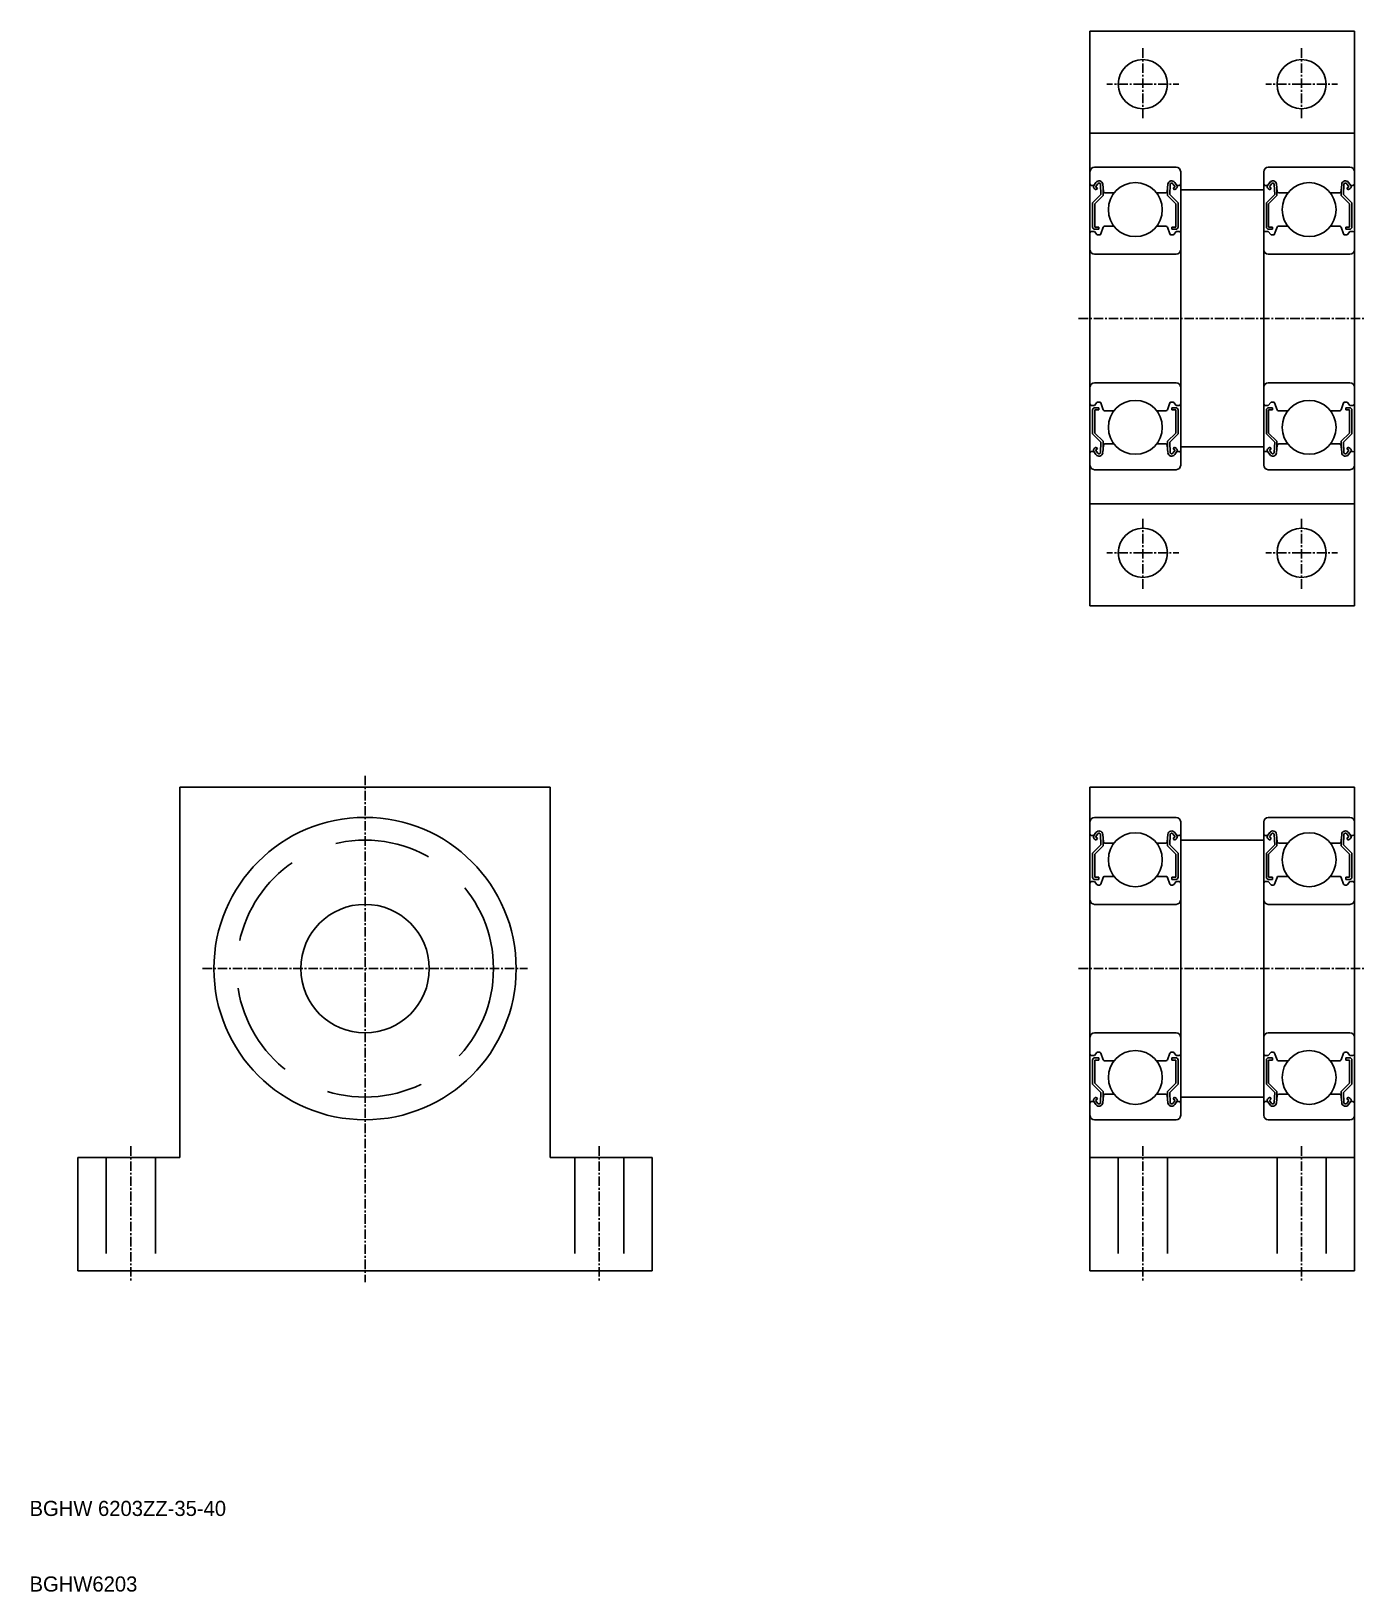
# Model space of a CAD drawing. Extents: x 141 to 318, y 36 to 243.
import ezdxf

# ---------------------------------------------------------------- set-up
doc = ezdxf.new("R2010")
doc.units = 0
doc.linetypes.add('CENTER', pattern=[2, 1.25, -0.25, 0.25, -0.25])
doc.linetypes.add('DASHED', pattern=[19.05, 12.7, -6.35])
doc.layers.get('0').update_dxf_attribs({"linetype": 'CONTINUOUS'})
doc.layers.add('CENTER', color=1, linetype='CENTER')

msp = doc.modelspace()

# ---------------------------------------------------------------- linework, layer by layer
for p, q in [((281.37, 204.77), (281.37, 242.77)), ((281.37, 242.77), (316.37, 242.77)), ((316.37, 242.77), (316.37, 204.77)), ((281.37, 229.27), (316.37, 229.27)), ((281.37, 224.17), (281.37, 185.37)), ((281.97, 224.77), (292.77, 224.77)), ((293.37, 224.17), (293.37, 185.37)), ((304.37, 224.17), (304.37, 185.37)), ((304.97, 224.77), (315.77, 224.77)), ((316.37, 224.17), (316.37, 185.37)), ((281.57, 222.37), (281.87, 222.37)), ((282.81, 221.15), (281.71, 220.05)), ((281.87, 222.37), (282.15, 222.77)), ((282.19, 221.78), (281.94, 221.95)), ((283.11, 221.02), (282.01, 219.92)), ((282.12, 222.2), (282.4, 222.6)), ((282.36, 222.03), (282.12, 222.2)), ((282.19, 221.78), (282.36, 222.03)), ((282.76, 222.49), (282.81, 221.15)), ((283.06, 222.53), (283.14, 221.55)), ((283.11, 221.89), (283.11, 221.02)), ((283.34, 221.37), (284.56, 221.37)), ((291.4, 221.37), (290.18, 221.37)), ((291.68, 222.53), (291.6, 221.55)), ((291.63, 221.89), (291.63, 221.02)), ((291.63, 221.02), (292.73, 219.92)), ((291.98, 222.49), (291.93, 221.15)), ((291.93, 221.15), (293.03, 220.05)), ((292.62, 222.2), (292.34, 222.6)), ((292.38, 222.03), (292.62, 222.2)), ((292.55, 221.78), (292.38, 222.03)), ((292.55, 221.78), (292.8, 221.95)), ((292.87, 222.37), (292.59, 222.77)), ((293.17, 222.37), (292.87, 222.37)), ((304.57, 222.37), (304.87, 222.37)), ((305.81, 221.15), (304.71, 220.05)), ((304.87, 222.37), (305.15, 222.77)), ((305.19, 221.78), (304.94, 221.95)), ((306.11, 221.02), (305.01, 219.92)), ((305.12, 222.2), (305.4, 222.6)), ((305.36, 222.03), (305.12, 222.2)), ((305.19, 221.78), (305.36, 222.03)), ((305.76, 222.49), (305.81, 221.15)), ((306.06, 222.53), (306.14, 221.55)), ((306.11, 221.89), (306.11, 221.02)), ((306.34, 221.37), (307.56, 221.37)), ((314.4, 221.37), (313.18, 221.37)), ((314.68, 222.53), (314.6, 221.55)), ((314.63, 221.89), (314.63, 221.02)), ((314.63, 221.02), (315.73, 219.92)), ((314.98, 222.49), (314.93, 221.15)), ((314.93, 221.15), (316.03, 220.05)), ((315.62, 222.2), (315.34, 222.6)), ((315.38, 222.03), (315.62, 222.2)), ((315.55, 221.78), (315.38, 222.03)), ((315.55, 221.78), (315.8, 221.95)), ((315.87, 222.37), (315.59, 222.77)), ((316.17, 222.37), (315.87, 222.37)), ((281.71, 220.05), (281.71, 216.87)), ((282.01, 219.92), (282.01, 216.87)), ((292.73, 219.92), (292.73, 216.87)), ((293.03, 220.05), (293.03, 216.87)), ((304.71, 220.05), (304.71, 216.87)), ((305.01, 219.92), (305.01, 216.87)), ((315.73, 219.92), (315.73, 216.87)), ((316.03, 220.05), (316.03, 216.87)), ((282.53, 216.87), (282.01, 216.87)), ((282.53, 216.57), (282.53, 216.87)), ((282.8, 215.95), (283.13, 216.84)), ((283.31, 216.97), (284.56, 216.97)), ((291.42, 216.97), (290.18, 216.97)), ((291.94, 215.95), (291.61, 216.84)), ((292.21, 216.87), (292.73, 216.87)), ((292.21, 216.57), (292.21, 216.87)), ((305.53, 216.87), (305.01, 216.87)), ((305.53, 216.57), (305.53, 216.87)), ((305.8, 215.95), (306.13, 216.84)), ((306.31, 216.97), (307.56, 216.97)), ((314.42, 216.97), (313.18, 216.97)), ((314.94, 215.95), (314.61, 216.84)), ((315.21, 216.87), (315.73, 216.87)), ((315.21, 216.57), (315.21, 216.87)), ((281.57, 216.27), (281.97, 216.27)), ((281.97, 216.27), (282.29, 215.89)), ((282.01, 216.57), (282.53, 216.57)), ((282.44, 215.82), (282.62, 215.82)), ((292.3, 215.82), (292.12, 215.82)), ((292.73, 216.57), (292.21, 216.57)), ((292.77, 216.27), (292.45, 215.89)), ((293.17, 216.27), (292.77, 216.27)), ((304.57, 216.27), (304.97, 216.27)), ((304.97, 216.27), (305.29, 215.89)), ((305.01, 216.57), (305.53, 216.57)), ((305.44, 215.82), (305.62, 215.82)), ((315.3, 215.82), (315.12, 215.82)), ((315.73, 216.57), (315.21, 216.57)), ((315.77, 216.27), (315.45, 215.89)), ((316.17, 216.27), (315.77, 216.27)), ((281.97, 213.27), (292.77, 213.27)), ((304.97, 213.27), (315.77, 213.27)), ((281.37, 204.77), (281.37, 166.77)), ((316.37, 166.77), (316.37, 204.77)), ((281.97, 196.27), (292.77, 196.27)), ((304.97, 196.27), (315.77, 196.27)), ((281.57, 193.27), (281.97, 193.27)), ((281.71, 189.5), (281.71, 192.67)), ((281.97, 193.27), (282.29, 193.65)), ((282.01, 192.97), (282.53, 192.97)), ((282.01, 189.62), (282.01, 192.67)), ((282.53, 192.67), (282.01, 192.67)), ((282.44, 193.72), (282.62, 193.72)), ((282.53, 192.97), (282.53, 192.67)), ((282.8, 193.59), (283.13, 192.7)), ((283.31, 192.57), (284.56, 192.57)), ((291.42, 192.57), (290.18, 192.57)), ((291.94, 193.59), (291.61, 192.7)), ((292.3, 193.72), (292.12, 193.72)), ((292.21, 192.97), (292.21, 192.67)), ((292.73, 192.97), (292.21, 192.97)), ((292.21, 192.67), (292.73, 192.67)), ((292.77, 193.27), (292.45, 193.65)), ((292.73, 189.62), (292.73, 192.67)), ((293.17, 193.27), (292.77, 193.27)), ((293.03, 189.5), (293.03, 192.67)), ((304.57, 193.27), (304.97, 193.27)), ((304.71, 189.5), (304.71, 192.67)), ((304.97, 193.27), (305.29, 193.65)), ((305.01, 192.97), (305.53, 192.97)), ((305.01, 189.62), (305.01, 192.67)), ((305.53, 192.67), (305.01, 192.67)), ((305.44, 193.72), (305.62, 193.72)), ((305.53, 192.97), (305.53, 192.67)), ((305.8, 193.59), (306.13, 192.7)), ((306.31, 192.57), (307.56, 192.57)), ((314.42, 192.57), (313.18, 192.57)), ((314.94, 193.59), (314.61, 192.7)), ((315.3, 193.72), (315.12, 193.72)), ((315.73, 192.97), (315.21, 192.97)), ((315.21, 192.97), (315.21, 192.67)), ((315.21, 192.67), (315.73, 192.67)), ((315.77, 193.27), (315.45, 193.65)), ((315.73, 189.62), (315.73, 192.67)), ((316.17, 193.27), (315.77, 193.27)), ((316.03, 189.5), (316.03, 192.67)), ((282.81, 188.4), (281.71, 189.5)), ((283.11, 188.52), (282.01, 189.62)), ((282.76, 187.05), (282.81, 188.4)), ((283.06, 187.02), (283.14, 187.99)), ((283.11, 187.65), (283.11, 188.52)), ((283.34, 188.17), (284.56, 188.17)), ((291.4, 188.17), (290.18, 188.17)), ((291.68, 187.02), (291.6, 187.99)), ((291.63, 188.52), (292.73, 189.62)), ((291.63, 187.65), (291.63, 188.52)), ((291.93, 188.4), (293.03, 189.5)), ((291.98, 187.05), (291.93, 188.4)), ((305.81, 188.4), (304.71, 189.5)), ((306.11, 188.52), (305.01, 189.62)), ((305.76, 187.05), (305.81, 188.4)), ((306.06, 187.02), (306.14, 187.99)), ((306.11, 187.65), (306.11, 188.52)), ((306.34, 188.17), (307.56, 188.17)), ((314.4, 188.17), (313.18, 188.17)), ((314.68, 187.02), (314.6, 187.99)), ((314.63, 188.52), (315.73, 189.62)), ((314.63, 187.65), (314.63, 188.52)), ((314.93, 188.4), (316.03, 189.5)), ((314.98, 187.05), (314.93, 188.4)), ((281.57, 187.17), (281.87, 187.17)), ((281.87, 187.17), (282.15, 186.78)), ((282.19, 187.76), (281.94, 187.59)), ((282.36, 187.52), (282.12, 187.34)), ((282.12, 187.34), (282.4, 186.94)), ((282.19, 187.76), (282.36, 187.52)), ((292.62, 187.34), (292.34, 186.94)), ((292.55, 187.76), (292.38, 187.52)), ((292.38, 187.52), (292.62, 187.34)), ((292.55, 187.76), (292.8, 187.59)), ((292.87, 187.17), (292.59, 186.78)), ((293.17, 187.17), (292.87, 187.17)), ((304.57, 187.17), (304.87, 187.17)), ((304.87, 187.17), (305.15, 186.78)), ((305.19, 187.76), (304.94, 187.59)), ((305.36, 187.52), (305.12, 187.34)), ((305.12, 187.34), (305.4, 186.94)), ((305.19, 187.76), (305.36, 187.52)), ((315.62, 187.34), (315.34, 186.94)), ((315.55, 187.76), (315.38, 187.52)), ((315.38, 187.52), (315.62, 187.34)), ((315.55, 187.76), (315.8, 187.59)), ((315.87, 187.17), (315.59, 186.78)), ((316.17, 187.17), (315.87, 187.17)), ((281.97, 184.77), (292.77, 184.77)), ((284.87, 184.77), (284.87, 184.77)), ((287.37, 184.77), (287.37, 184.77)), ((304.97, 184.77), (315.77, 184.77)), ((307.87, 184.77), (307.87, 184.77)), ((310.37, 184.77), (310.37, 184.77)), ((281.37, 180.27), (316.37, 180.27)), ((281.37, 166.77), (316.37, 166.77)), ((160.93, 93.77), (160.93, 142.77)), ((160.93, 142.77), (185.43, 142.77)), ((209.93, 142.77), (185.43, 142.77)), ((209.93, 93.77), (209.93, 142.77)), ((281.37, 142.77), (316.37, 142.77)), ((281.37, 118.77), (281.37, 142.77)), ((316.37, 142.77), (316.37, 118.77)), ((281.97, 138.77), (292.77, 138.77)), ((304.97, 138.77), (315.77, 138.77)), ((281.37, 138.17), (281.37, 99.37)), ((281.57, 136.37), (281.87, 136.37)), ((281.87, 136.37), (282.15, 136.77)), ((282.12, 136.2), (282.4, 136.6)), ((282.76, 136.49), (282.81, 135.15)), ((283.06, 136.53), (283.14, 135.55)), ((291.68, 136.53), (291.6, 135.55)), ((291.98, 136.49), (291.93, 135.15)), ((292.62, 136.2), (292.34, 136.6)), ((292.87, 136.37), (292.59, 136.77)), ((293.17, 136.37), (292.87, 136.37)), ((293.37, 138.17), (293.37, 99.37)), ((304.37, 138.17), (304.37, 99.37)), ((304.57, 136.37), (304.87, 136.37)), ((304.87, 136.37), (305.15, 136.77)), ((305.12, 136.2), (305.4, 136.6)), ((305.76, 136.49), (305.81, 135.15)), ((306.06, 136.53), (306.14, 135.55)), ((314.68, 136.53), (314.6, 135.55)), ((314.98, 136.49), (314.93, 135.15)), ((315.62, 136.2), (315.34, 136.6)), ((315.87, 136.37), (315.59, 136.77)), ((316.17, 136.37), (315.87, 136.37)), ((316.37, 138.17), (316.37, 99.37)), ((282.81, 135.15), (281.71, 134.05)), ((282.19, 135.78), (281.94, 135.95)), ((283.11, 135.02), (282.01, 133.92)), ((282.36, 136.03), (282.12, 136.2)), ((282.19, 135.78), (282.36, 136.03)), ((283.11, 135.89), (283.11, 135.02)), ((283.34, 135.37), (284.56, 135.37)), ((291.4, 135.37), (290.18, 135.37)), ((291.63, 135.89), (291.63, 135.02)), ((291.63, 135.02), (292.73, 133.92)), ((291.93, 135.15), (293.03, 134.05)), ((292.38, 136.03), (292.62, 136.2)), ((292.55, 135.78), (292.38, 136.03)), ((292.55, 135.78), (292.8, 135.95)), ((305.81, 135.15), (304.71, 134.05)), ((305.19, 135.78), (304.94, 135.95)), ((306.11, 135.02), (305.01, 133.92)), ((305.36, 136.03), (305.12, 136.2)), ((305.19, 135.78), (305.36, 136.03)), ((306.11, 135.89), (306.11, 135.02)), ((306.34, 135.37), (307.56, 135.37)), ((314.4, 135.37), (313.18, 135.37)), ((314.63, 135.89), (314.63, 135.02)), ((314.63, 135.02), (315.73, 133.92)), ((314.93, 135.15), (316.03, 134.05)), ((315.38, 136.03), (315.62, 136.2)), ((315.55, 135.78), (315.38, 136.03)), ((315.55, 135.78), (315.8, 135.95)), ((281.71, 134.05), (281.71, 130.87)), ((282.01, 133.92), (282.01, 130.87)), ((292.73, 133.92), (292.73, 130.87)), ((293.03, 134.05), (293.03, 130.87)), ((304.71, 134.05), (304.71, 130.87)), ((305.01, 133.92), (305.01, 130.87)), ((315.73, 133.92), (315.73, 130.87)), ((316.03, 134.05), (316.03, 130.87)), ((281.57, 130.27), (281.97, 130.27)), ((281.97, 130.27), (282.29, 129.89)), ((282.53, 130.87), (282.01, 130.87)), ((282.01, 130.57), (282.53, 130.57)), ((282.53, 130.57), (282.53, 130.87)), ((282.8, 129.95), (283.13, 130.84)), ((283.31, 130.97), (284.56, 130.97)), ((291.42, 130.97), (290.18, 130.97)), ((291.94, 129.95), (291.61, 130.84)), ((292.21, 130.87), (292.73, 130.87)), ((292.21, 130.57), (292.21, 130.87)), ((292.73, 130.57), (292.21, 130.57)), ((292.77, 130.27), (292.45, 129.89)), ((293.17, 130.27), (292.77, 130.27)), ((304.57, 130.27), (304.97, 130.27)), ((304.97, 130.27), (305.29, 129.89)), ((305.53, 130.87), (305.01, 130.87)), ((305.01, 130.57), (305.53, 130.57)), ((305.53, 130.57), (305.53, 130.87)), ((305.8, 129.95), (306.13, 130.84)), ((306.31, 130.97), (307.56, 130.97)), ((314.42, 130.97), (313.18, 130.97)), ((314.94, 129.95), (314.61, 130.84)), ((315.21, 130.57), (315.21, 130.87)), ((315.21, 130.87), (315.73, 130.87)), ((315.73, 130.57), (315.21, 130.57)), ((315.77, 130.27), (315.45, 129.89)), ((316.17, 130.27), (315.77, 130.27)), ((282.44, 129.82), (282.62, 129.82)), ((292.3, 129.82), (292.12, 129.82)), ((305.44, 129.82), (305.62, 129.82)), ((315.3, 129.82), (315.12, 129.82)), ((281.97, 127.27), (292.77, 127.27)), ((304.97, 127.27), (315.77, 127.27)), ((281.37, 118.77), (281.37, 78.77)), ((316.37, 78.77), (316.37, 118.77)), ((281.97, 110.27), (292.77, 110.27)), ((304.97, 110.27), (315.77, 110.27)), ((281.97, 107.27), (282.29, 107.65)), ((282.44, 107.72), (282.62, 107.72)), ((282.8, 107.59), (283.13, 106.7)), ((291.94, 107.59), (291.61, 106.7)), ((292.3, 107.72), (292.12, 107.72)), ((292.77, 107.27), (292.45, 107.65)), ((304.97, 107.27), (305.29, 107.65)), ((305.44, 107.72), (305.62, 107.72)), ((305.8, 107.59), (306.13, 106.7)), ((314.94, 107.59), (314.61, 106.7)), ((315.3, 107.72), (315.12, 107.72)), ((315.77, 107.27), (315.45, 107.65)), ((281.57, 107.27), (281.97, 107.27)), ((281.71, 103.5), (281.71, 106.67)), ((282.01, 106.97), (282.53, 106.97)), ((282.01, 103.62), (282.01, 106.67)), ((282.53, 106.67), (282.01, 106.67)), ((282.53, 106.97), (282.53, 106.67)), ((283.31, 106.57), (284.56, 106.57)), ((291.42, 106.57), (290.18, 106.57)), ((292.73, 106.97), (292.21, 106.97)), ((292.21, 106.97), (292.21, 106.67)), ((292.21, 106.67), (292.73, 106.67)), ((292.73, 103.62), (292.73, 106.67)), ((293.17, 107.27), (292.77, 107.27)), ((293.03, 103.5), (293.03, 106.67)), ((304.57, 107.27), (304.97, 107.27)), ((304.71, 103.5), (304.71, 106.67)), ((305.01, 106.97), (305.53, 106.97)), ((305.01, 103.62), (305.01, 106.67)), ((305.53, 106.67), (305.01, 106.67)), ((305.53, 106.97), (305.53, 106.67)), ((306.31, 106.57), (307.56, 106.57)), ((314.42, 106.57), (313.18, 106.57)), ((315.21, 106.97), (315.21, 106.67)), ((315.73, 106.97), (315.21, 106.97)), ((315.21, 106.67), (315.73, 106.67)), ((315.73, 103.62), (315.73, 106.67)), ((316.17, 107.27), (315.77, 107.27)), ((316.03, 103.5), (316.03, 106.67)), ((282.81, 102.4), (281.71, 103.5)), ((283.11, 102.52), (282.01, 103.62)), ((291.63, 102.52), (292.73, 103.62)), ((291.93, 102.4), (293.03, 103.5)), ((305.81, 102.4), (304.71, 103.5)), ((306.11, 102.52), (305.01, 103.62)), ((314.63, 102.52), (315.73, 103.62)), ((314.93, 102.4), (316.03, 103.5)), ((281.57, 101.17), (281.87, 101.17)), ((281.87, 101.17), (282.15, 100.78)), ((282.19, 101.76), (281.94, 101.59)), ((282.36, 101.52), (282.12, 101.34)), ((282.12, 101.34), (282.4, 100.94)), ((282.19, 101.76), (282.36, 101.52)), ((282.76, 101.05), (282.81, 102.4)), ((283.06, 101.02), (283.14, 101.99)), ((283.11, 101.65), (283.11, 102.52)), ((283.34, 102.17), (284.56, 102.17)), ((291.4, 102.17), (290.18, 102.17)), ((291.68, 101.02), (291.6, 101.99)), ((291.63, 101.65), (291.63, 102.52)), ((291.98, 101.05), (291.93, 102.4)), ((292.62, 101.34), (292.34, 100.94)), ((292.55, 101.76), (292.38, 101.52)), ((292.38, 101.52), (292.62, 101.34)), ((292.55, 101.76), (292.8, 101.59)), ((292.87, 101.17), (292.59, 100.78)), ((293.17, 101.17), (292.87, 101.17)), ((304.57, 101.17), (304.87, 101.17)), ((304.87, 101.17), (305.15, 100.78)), ((305.19, 101.76), (304.94, 101.59)), ((305.36, 101.52), (305.12, 101.34)), ((305.12, 101.34), (305.4, 100.94)), ((305.19, 101.76), (305.36, 101.52)), ((305.76, 101.05), (305.81, 102.4)), ((306.06, 101.02), (306.14, 101.99)), ((306.11, 101.65), (306.11, 102.52)), ((306.34, 102.17), (307.56, 102.17)), ((314.4, 102.17), (313.18, 102.17)), ((314.68, 101.02), (314.6, 101.99)), ((314.63, 101.65), (314.63, 102.52)), ((314.98, 101.05), (314.93, 102.4)), ((315.62, 101.34), (315.34, 100.94)), ((315.55, 101.76), (315.38, 101.52)), ((315.38, 101.52), (315.62, 101.34)), ((315.55, 101.76), (315.8, 101.59)), ((315.87, 101.17), (315.59, 100.78)), ((316.17, 101.17), (315.87, 101.17)), ((281.97, 98.77), (292.77, 98.77)), ((284.87, 98.77), (284.87, 98.77)), ((287.37, 98.77), (287.37, 98.77)), ((304.97, 98.77), (315.77, 98.77)), ((307.87, 98.77), (307.87, 98.77)), ((310.37, 98.77), (310.37, 98.77)), ((147.43, 93.77), (160.93, 93.77)), ((147.43, 78.77), (147.43, 93.77)), ((223.43, 93.77), (209.93, 93.77)), ((223.43, 78.77), (223.43, 93.77)), ((281.37, 93.77), (316.37, 93.77)), ((185.43, 78.77), (147.43, 78.77)), ((185.43, 78.77), (223.43, 78.77)), ((281.37, 78.77), (316.37, 78.77))]:
    msp.add_line(p, q)
at = {"color": 7, "linetype": 'CONTINUOUS'}
for p, q in [((293.37, 221.77), (304.37, 221.77)), ((293.37, 187.77), (304.37, 187.77)), ((293.37, 135.77), (304.37, 135.77)), ((293.37, 101.77), (304.37, 101.77))]:
    msp.add_line(p, q, dxfattribs=at)
at = {"color": 3, "linetype": 'DASHED'}
for p, q in [((151.18, 93.77), (151.18, 78.77)), ((157.68, 93.77), (157.68, 78.77)), ((213.18, 93.77), (213.18, 78.77)), ((219.68, 93.77), (219.68, 78.77)), ((285.12, 93.77), (285.12, 78.77)), ((291.62, 93.77), (291.62, 78.77)), ((306.12, 93.77), (306.12, 78.77)), ((312.62, 93.77), (312.62, 78.77))]:
    msp.add_line(p, q, dxfattribs=at)
for centre, radius in [((288.37, 235.77), 3.25), ((309.37, 235.77), 3.25), ((287.37, 219.17), 3.57), ((310.37, 219.17), 3.57), ((287.37, 190.37), 3.57), ((310.37, 190.37), 3.57), ((288.37, 173.77), 3.25), ((309.37, 173.77), 3.25), ((185.43, 118.77), 20), ((287.37, 133.17), 3.57), ((310.37, 133.17), 3.57), ((185.43, 118.77), 8.5), ((287.37, 104.37), 3.57), ((310.37, 104.37), 3.57)]:
    msp.add_circle(centre, radius)
msp.add_circle((185.43, 118.77), 17, dxfattribs=at)
for centre, radius, start, end in [((281.97, 224.17), 0.6, 90, 180), ((282.56, 222.48), 0.5, 5.0652, 144.9367), ((292.18, 222.48), 0.5, 35.0633, 174.9348), ((292.77, 224.17), 0.6, 0, 90), ((304.97, 224.17), 0.6, 90, 180), ((305.56, 222.48), 0.5, 5.0652, 144.9367), ((315.18, 222.48), 0.5, 35.0633, 174.9348), ((315.77, 224.17), 0.6, 0, 90), ((281.57, 222.57), 0.2, 180, 270), ((282.11, 222.2), 0.3, 144.9367, 235.0393), ((282.56, 222.49), 0.2, 2.1311, 144.9356), ((283.34, 221.57), 0.2, 185.0652, 270), ((291.4, 221.57), 0.2, 270, 354.9348), ((292.18, 222.49), 0.2, 35.0644, 177.8689), ((292.62, 222.2), 0.3, 304.9607, 35.0633), ((293.17, 222.57), 0.2, 270, 0), ((304.57, 222.57), 0.2, 180, 270), ((305.11, 222.2), 0.3, 144.9367, 235.0393), ((305.56, 222.49), 0.2, 2.1311, 144.9356), ((306.34, 221.57), 0.2, 185.0652, 270), ((314.4, 221.57), 0.2, 270, 354.9348), ((315.18, 222.49), 0.2, 35.0644, 177.8689), ((315.62, 222.2), 0.3, 304.9607, 35.0633), ((316.17, 222.57), 0.2, 270, 0), ((282.01, 216.87), 0.3, 180, 270), ((283.31, 216.77), 0.2, 90, 159.9702), ((291.42, 216.77), 0.2, 20.0298, 90), ((292.73, 216.87), 0.3, 270, 0), ((305.01, 216.87), 0.3, 180, 270), ((306.31, 216.77), 0.2, 90, 159.9702), ((314.42, 216.77), 0.2, 20.0298, 90), ((315.73, 216.87), 0.3, 270, 0), ((281.57, 216.07), 0.2, 90, 180), ((282.44, 216.02), 0.2, 219.9992, 270), ((282.62, 216.02), 0.2, 270, 339.9702), ((292.12, 216.02), 0.2, 200.0298, 270), ((292.3, 216.02), 0.2, 270, 320.0008), ((293.17, 216.07), 0.2, 0, 90), ((304.57, 216.07), 0.2, 90, 180), ((305.44, 216.02), 0.2, 219.9992, 270), ((305.62, 216.02), 0.2, 270, 339.9702), ((315.12, 216.02), 0.2, 200.0298, 270), ((315.3, 216.02), 0.2, 270, 320.0008), ((316.17, 216.07), 0.2, 0, 90), ((281.97, 213.87), 0.6, 180, 270), ((292.77, 213.87), 0.6, 270, 0), ((304.97, 213.87), 0.6, 180, 270), ((315.77, 213.87), 0.6, 270, 0), ((281.97, 195.67), 0.6, 90, 180), ((292.77, 195.67), 0.6, 0, 90), ((304.97, 195.67), 0.6, 90, 180), ((315.77, 195.67), 0.6, 0, 90), ((281.57, 193.47), 0.2, 180, 270), ((282.01, 192.67), 0.3, 90, 180), ((282.44, 193.52), 0.2, 90, 140.0008), ((282.62, 193.52), 0.2, 20.0298, 90), ((283.31, 192.77), 0.2, 200.0298, 270), ((291.42, 192.77), 0.2, 270, 339.9702), ((292.12, 193.52), 0.2, 90, 159.9702), ((292.3, 193.52), 0.2, 39.9992, 90), ((292.73, 192.67), 0.3, 0, 90), ((293.17, 193.47), 0.2, 270, 0), ((304.57, 193.47), 0.2, 180, 270), ((305.01, 192.67), 0.3, 90, 180), ((305.44, 193.52), 0.2, 90, 140.0008), ((305.62, 193.52), 0.2, 20.0298, 90), ((306.31, 192.77), 0.2, 200.0298, 270), ((314.42, 192.77), 0.2, 270, 339.9702), ((315.12, 193.52), 0.2, 90, 159.9702), ((315.3, 193.52), 0.2, 39.9992, 90), ((315.73, 192.67), 0.3, 0, 90), ((316.17, 193.47), 0.2, 270, 0), ((283.34, 187.97), 0.2, 90, 174.9348), ((291.4, 187.97), 0.2, 5.0652, 90), ((306.34, 187.97), 0.2, 90, 174.9348), ((314.4, 187.97), 0.2, 5.0652, 90), ((281.57, 186.97), 0.2, 90, 180), ((282.11, 187.34), 0.3, 124.9607, 215.0633), ((282.56, 187.06), 0.5, 215.0633, 354.9348), ((282.56, 187.06), 0.2, 215.0644, 357.8689), ((292.18, 187.06), 0.5, 185.0652, 324.9367), ((292.18, 187.06), 0.2, 182.1311, 324.9356), ((292.62, 187.34), 0.3, 324.9367, 55.0393), ((293.17, 186.97), 0.2, 0, 90), ((304.57, 186.97), 0.2, 90, 180), ((305.11, 187.34), 0.3, 124.9607, 215.0633), ((305.56, 187.06), 0.5, 215.0633, 354.9348), ((305.56, 187.06), 0.2, 215.0644, 357.8689), ((315.18, 187.06), 0.5, 185.0652, 324.9367), ((315.18, 187.06), 0.2, 182.1311, 324.9356), ((315.62, 187.34), 0.3, 324.9367, 55.0393), ((316.17, 186.97), 0.2, 0, 90), ((281.97, 185.37), 0.6, 180, 270), ((292.77, 185.37), 0.6, 270, 0), ((304.97, 185.37), 0.6, 180, 270), ((315.77, 185.37), 0.6, 270, 0), ((281.97, 138.17), 0.6, 90, 180), ((292.77, 138.17), 0.6, 0, 90), ((304.97, 138.17), 0.6, 90, 180), ((315.77, 138.17), 0.6, 0, 90), ((281.57, 136.57), 0.2, 180, 270), ((282.11, 136.2), 0.3, 144.9367, 235.0393), ((282.56, 136.48), 0.5, 5.0652, 144.9367), ((282.56, 136.49), 0.2, 2.1311, 144.9356), ((292.18, 136.48), 0.5, 35.0633, 174.9348), ((292.18, 136.49), 0.2, 35.0644, 177.8689), ((292.62, 136.2), 0.3, 304.9607, 35.0633), ((293.17, 136.57), 0.2, 270, 0), ((304.57, 136.57), 0.2, 180, 270), ((305.11, 136.2), 0.3, 144.9367, 235.0393), ((305.56, 136.48), 0.5, 5.0652, 144.9367), ((305.56, 136.49), 0.2, 2.1311, 144.9356), ((315.18, 136.48), 0.5, 35.0633, 174.9348), ((315.18, 136.49), 0.2, 35.0644, 177.8689), ((315.62, 136.2), 0.3, 304.9607, 35.0633), ((316.17, 136.57), 0.2, 270, 0), ((283.34, 135.57), 0.2, 185.0652, 270), ((291.4, 135.57), 0.2, 270, 354.9348), ((306.34, 135.57), 0.2, 185.0652, 270), ((314.4, 135.57), 0.2, 270, 354.9348), ((281.57, 130.07), 0.2, 90, 180), ((282.01, 130.87), 0.3, 180, 270), ((283.31, 130.77), 0.2, 90, 159.9702), ((291.42, 130.77), 0.2, 20.0298, 90), ((292.73, 130.87), 0.3, 270, 0), ((293.17, 130.07), 0.2, 0, 90), ((304.57, 130.07), 0.2, 90, 180), ((305.01, 130.87), 0.3, 180, 270), ((306.31, 130.77), 0.2, 90, 159.9702), ((314.42, 130.77), 0.2, 20.0298, 90), ((315.73, 130.87), 0.3, 270, 0), ((316.17, 130.07), 0.2, 0, 90), ((282.44, 130.02), 0.2, 219.9992, 270), ((282.62, 130.02), 0.2, 270, 339.9702), ((292.12, 130.02), 0.2, 200.0298, 270), ((292.3, 130.02), 0.2, 270, 320.0008), ((305.44, 130.02), 0.2, 219.9992, 270), ((305.62, 130.02), 0.2, 270, 339.9702), ((315.12, 130.02), 0.2, 200.0298, 270), ((315.3, 130.02), 0.2, 270, 320.0008), ((281.97, 127.87), 0.6, 180, 270), ((292.77, 127.87), 0.6, 270, 0), ((304.97, 127.87), 0.6, 180, 270), ((315.77, 127.87), 0.6, 270, 0), ((281.97, 109.67), 0.6, 90, 180), ((292.77, 109.67), 0.6, 0, 90), ((304.97, 109.67), 0.6, 90, 180), ((315.77, 109.67), 0.6, 0, 90), ((281.57, 107.47), 0.2, 180, 270), ((282.44, 107.52), 0.2, 90, 140.0008), ((282.62, 107.52), 0.2, 20.0298, 90), ((292.12, 107.52), 0.2, 90, 159.9702), ((292.3, 107.52), 0.2, 39.9992, 90), ((293.17, 107.47), 0.2, 270, 0), ((304.57, 107.47), 0.2, 180, 270), ((305.44, 107.52), 0.2, 90, 140.0008), ((305.62, 107.52), 0.2, 20.0298, 90), ((315.12, 107.52), 0.2, 90, 159.9702), ((315.3, 107.52), 0.2, 39.9992, 90), ((316.17, 107.47), 0.2, 270, 0), ((282.01, 106.67), 0.3, 90, 180), ((283.31, 106.77), 0.2, 200.0298, 270), ((291.42, 106.77), 0.2, 270, 339.9702), ((292.73, 106.67), 0.3, 0, 90), ((305.01, 106.67), 0.3, 90, 180), ((306.31, 106.77), 0.2, 200.0298, 270), ((314.42, 106.77), 0.2, 270, 339.9702), ((315.73, 106.67), 0.3, 0, 90), ((281.57, 100.97), 0.2, 90, 180), ((282.11, 101.34), 0.3, 124.9607, 215.0633), ((283.34, 101.97), 0.2, 90, 174.9348), ((291.4, 101.97), 0.2, 5.0652, 90), ((292.62, 101.34), 0.3, 324.9367, 55.0393), ((293.17, 100.97), 0.2, 0, 90), ((304.57, 100.97), 0.2, 90, 180), ((305.11, 101.34), 0.3, 124.9607, 215.0633), ((306.34, 101.97), 0.2, 90, 174.9348), ((314.4, 101.97), 0.2, 5.0652, 90), ((315.62, 101.34), 0.3, 324.9367, 55.0393), ((316.17, 100.97), 0.2, 0, 90), ((281.97, 99.37), 0.6, 180, 270), ((282.56, 101.06), 0.5, 215.0633, 354.9348), ((282.56, 101.06), 0.2, 215.0644, 357.8689), ((292.18, 101.06), 0.5, 185.0652, 324.9367), ((292.18, 101.06), 0.2, 182.1311, 324.9356), ((292.77, 99.37), 0.6, 270, 0), ((304.97, 99.37), 0.6, 180, 270), ((305.56, 101.06), 0.5, 215.0633, 354.9348), ((305.56, 101.06), 0.2, 215.0644, 357.8689), ((315.18, 101.06), 0.5, 185.0652, 324.9367), ((315.18, 101.06), 0.2, 182.1311, 324.9356), ((315.77, 99.37), 0.6, 270, 0)]:
    msp.add_arc(centre, radius, start, end)
at = {"layer": 'CENTER'}
for p, q in [((288.37, 240.52), (288.37, 231.02)), ((309.37, 240.52), (309.37, 231.02)), ((288.37, 235.77), (283.62, 235.77)), ((288.37, 235.77), (293.12, 235.77)), ((309.37, 235.77), (304.62, 235.77)), ((309.37, 235.77), (314.12, 235.77)), ((279.87, 204.77), (317.87, 204.77)), ((288.37, 169.02), (288.37, 178.52)), ((309.37, 169.02), (309.37, 178.52)), ((288.37, 173.77), (283.62, 173.77)), ((288.37, 173.77), (293.12, 173.77)), ((309.37, 173.77), (304.62, 173.77)), ((309.37, 173.77), (314.12, 173.77)), ((185.43, 144.27), (185.43, 77.27)), ((163.93, 118.77), (206.93, 118.77)), ((279.87, 118.77), (317.87, 118.77)), ((154.43, 95.27), (154.43, 77.27)), ((216.43, 95.27), (216.43, 77.27)), ((288.37, 95.27), (288.37, 77.27)), ((309.37, 95.27), (309.37, 77.27))]:
    msp.add_line(p, q, dxfattribs=at)

# ---------------------------------------------------------------- texts
for s, p in [('BGHW 6203ZZ-35-40', (141.03, 46.36)), ('BGHW6203', (141.03, 36.36))]:
    msp.add_text(s, height=2).set_placement(p)

doc.saveas('drawing.dxf')
